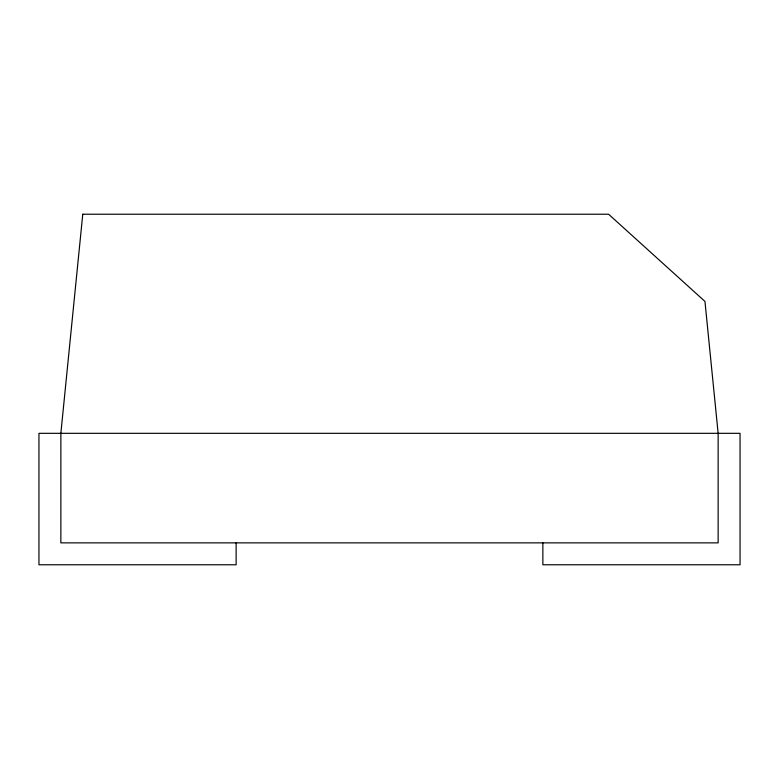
<?xml version="1.0" encoding="UTF-8"?>
<svg xmlns="http://www.w3.org/2000/svg" width="779" height="779" viewBox="0 0 779 779"><rect width="100%" height="100%" fill="white"/><g stroke="black" fill="none" stroke-linecap="round" stroke-linejoin="round"><path stroke-width="1.17" d="M542.866 542.866L542.866 564.775L740.05 564.775L740.05 433.319L38.95 433.319L38.95 564.775L236.134 564.775L236.134 542.866M82.769 214.225L60.859 433.319L60.859 542.866L718.141 542.866L718.141 433.319L704.956 301.424L608.594 214.225L82.769 214.225"/></g></svg>
